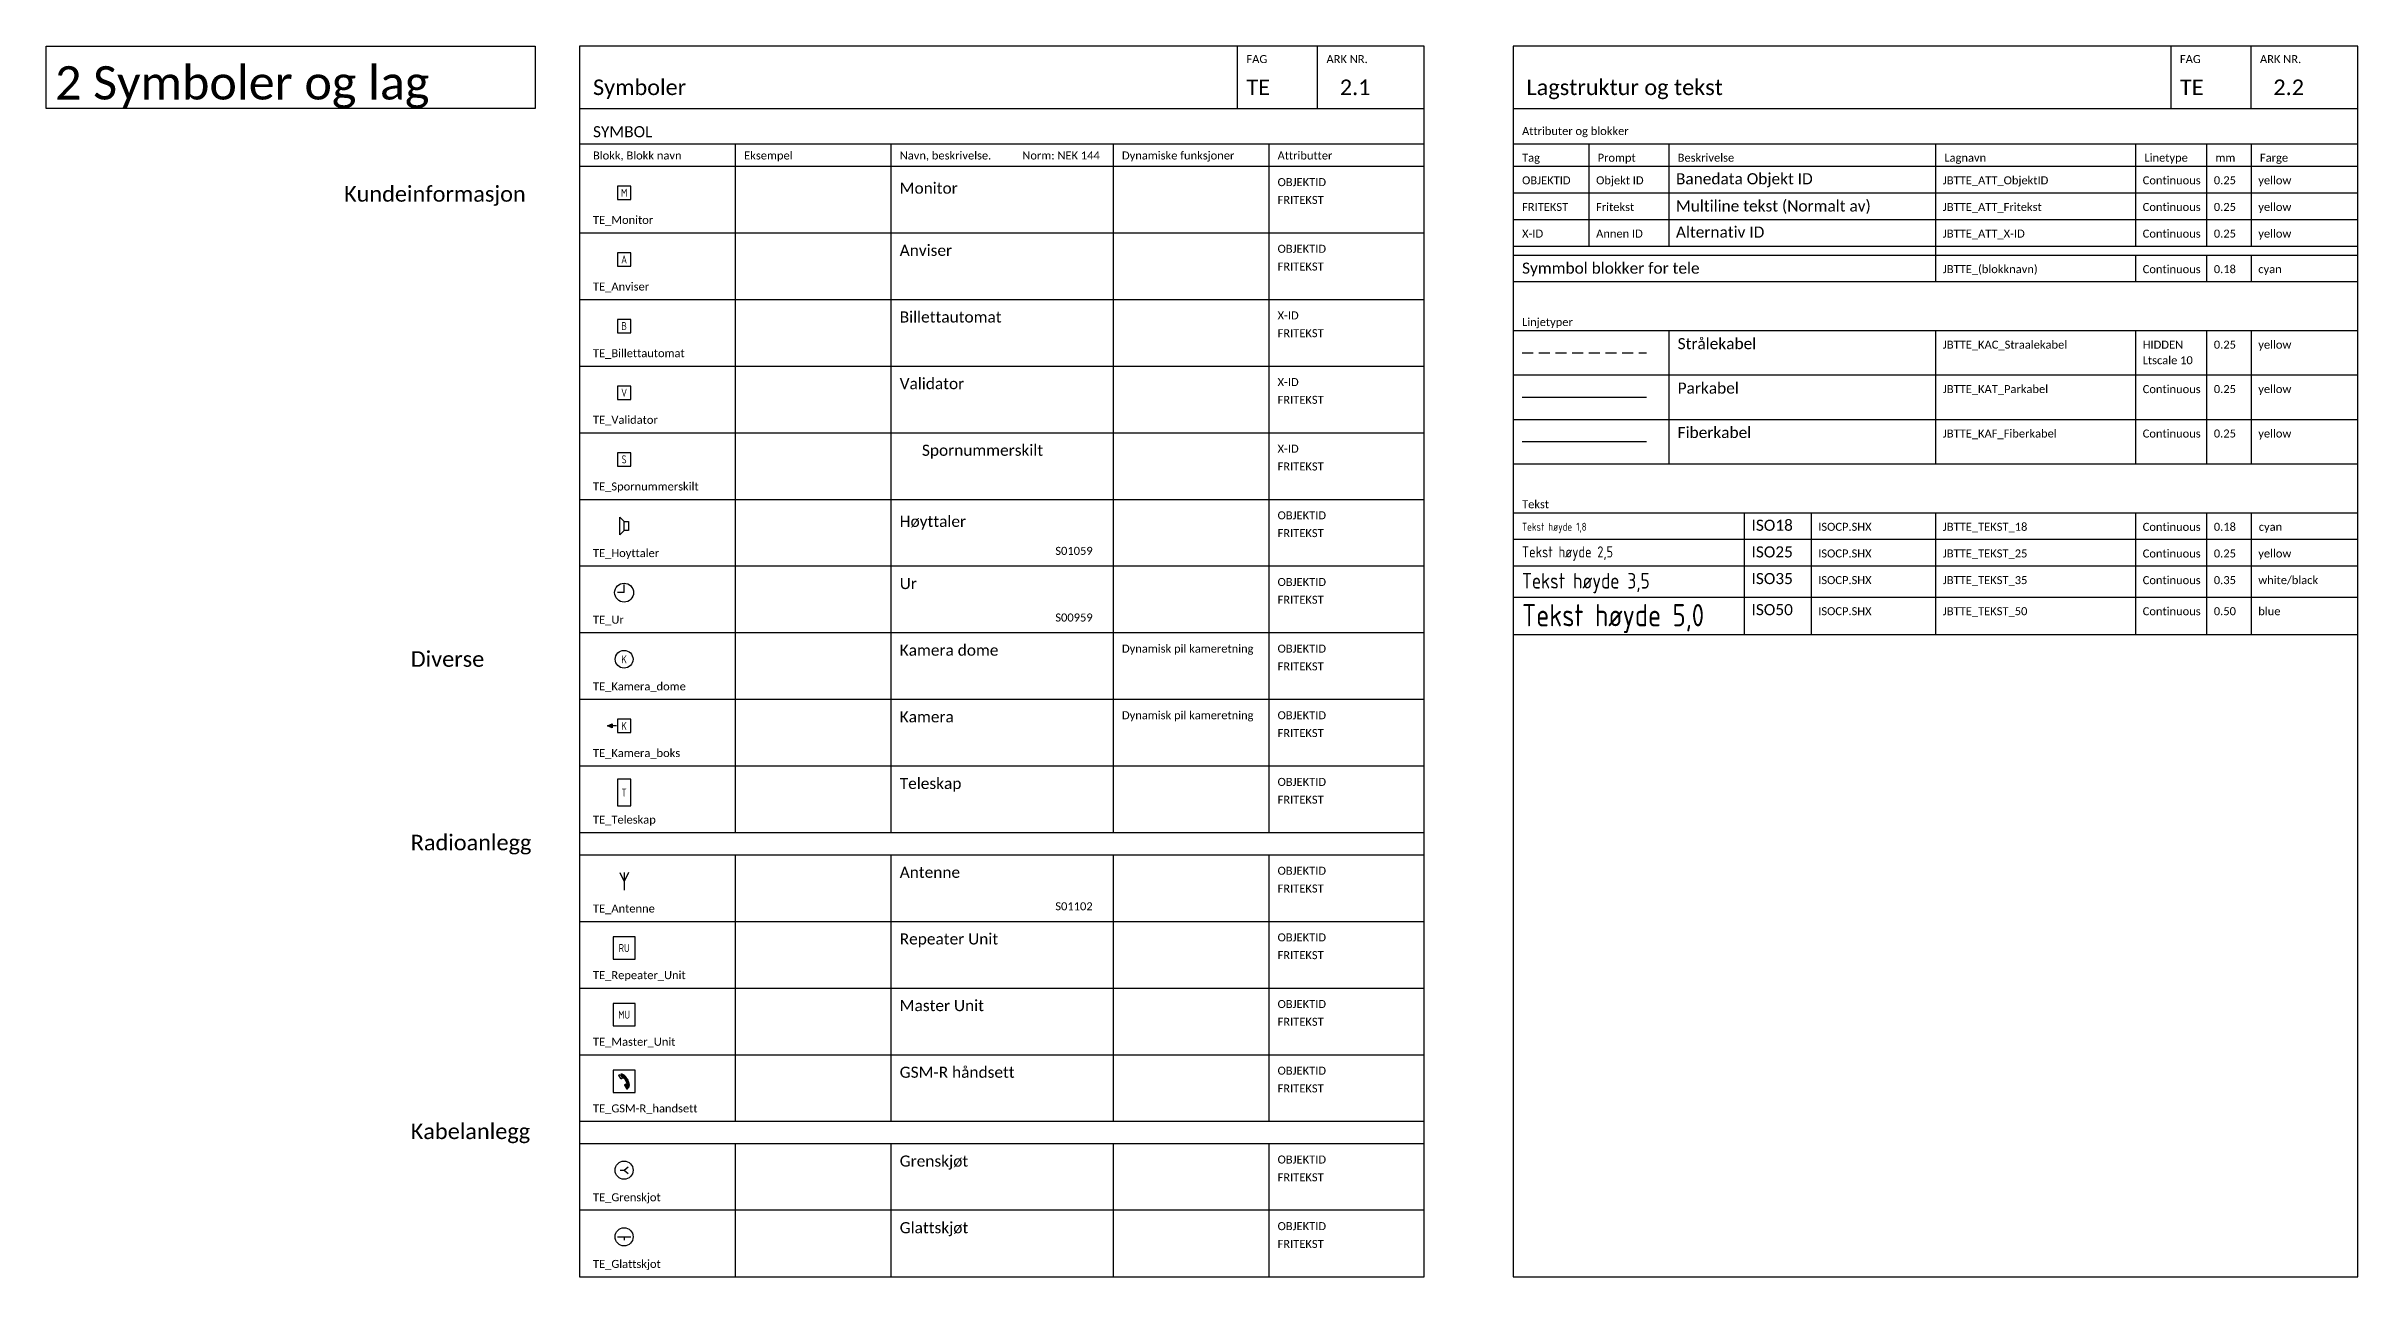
# Model space of a CAD drawing. Header units: metres. Extents: x -120 to 400, y -1213 to 277.
# Drawn here: x -120 to 400, y -307 to -30 of the extents above; entities that cross this region are included whole.
import ezdxf
from ezdxf.enums import TextEntityAlignment as Align

# ---------------------------------------------------------------- set-up
doc = ezdxf.new("R2010")
doc.units = ezdxf.units.M
doc.linetypes.add('HIDDEN', pattern=[0.375, 0.25, -0.125])
for name, color, linetype in [('JBTTE_Antenne', 4, 'Continuous'), ('JBTTE_Anviser', 4, 'Continuous'), ('JBTTE_ATT_Fritekst', 4, 'Continuous'), ('JBTTE_ATT_ObjektID', 4, 'Continuous'), ('JBTTE_ATT_X-ID', 4, 'Continuous'), ('JBTTE_Billettautomat', 4, 'Continuous'), ('JBTTE_Glattskjot', 4, 'Continuous'), ('JBTTE_Grenskjot', 4, 'Continuous'), ('JBTTE_GSM-R handsett', 4, 'Continuous'), ('JBTTE_Hoyttaler', 4, 'Continuous'), ('JBTTE_KAC_Straalekabel', 2, 'HIDDEN'), ('JBTTE_KAF_Fiberkabel', 2, 'Continuous'), ('JBTTE_Kamera_boks', 4, 'Continuous'), ('JBTTE_Kamera_dome', 4, 'Continuous'), ('JBTTE_KAT_Parkabel', 2, 'Continuous'), ('JBTTE_Master unit', 4, 'Continuous'), ('JBTTE_Monitor', 4, 'Continuous'), ('JBTTE_Repeater unit', 4, 'Continuous'), ('JBTTE_Spornummerskilt', 4, 'Continuous'), ('JBTTE_TEKST_18', 4, 'Continuous'), ('JBTTE_TEKST_25', 2, 'Continuous'), ('JBTTE_TEKST_35', 7, 'Continuous'), ('JBTTE_TEKST_50', 5, 'Continuous'), ('JBTTE_Teleskap', 4, 'Continuous'), ('JBTTE_Ur', 4, 'Continuous'), ('JBTTE_Validator', 4, 'Continuous'), ('RAMME', 5, 'Continuous'), ('RAMME SYMBOLER', 4, 'Continuous'), ('RAMME TEKST', 7, 'Continuous')]:
    doc.layers.add(name, color=color, linetype=linetype)
doc.styles.add('Calibri', font='calibri.ttf')
doc.styles.add('ISO18', font='isocp.shx', dxfattribs={"width": 0.9, "height": 1.8})
doc.styles.add('ISO25', font='isocp.shx', dxfattribs={"width": 0.9, "height": 2.5})
doc.styles.add('ISO35', font='isocp.shx', dxfattribs={"width": 0.9, "height": 3.5})
doc.styles.add('ISO50', font='isocp.shx', dxfattribs={"width": 0.9, "height": 5})

# ---------------------------------------------------------------- blocks, each defined once
blk = doc.blocks.new('TE_Monitor')
blk.add_lwpolyline([(0, 1.5), (-3, 1.5), (-3, -1.5), (0, -1.5)], close=True)
at = {"style": 'ISO18', "width": 0.9}
blk.add_text('M', height=1.8, dxfattribs=at).set_placement((-1.5, 0), align=Align.MIDDLE_CENTER)
at = {"layer": 'JBTTE_ATT_Fritekst', "style": 'ISO18', "width": 0.9}
blk.add_attdef('FRITEKST', text='', height=1.8, dxfattribs=at).set_placement((1, -2), align=Align.TOP_LEFT)
at = {"layer": 'JBTTE_ATT_ObjektID', "style": 'ISO18', "width": 0.9}
blk.add_attdef('OBJEKTID', (1, -0.9), '', height=1.8, dxfattribs=at)
blk = doc.blocks.new('TE_Anviser')
blk.add_lwpolyline([(0, 1.5), (-3, 1.5), (-3, -1.5), (0, -1.5)], close=True)
at = {"style": 'ISO18', "width": 0.9}
blk.add_text('A', height=1.8, dxfattribs=at).set_placement((-1.5, 0), align=Align.MIDDLE_CENTER)
at = {"layer": 'JBTTE_ATT_Fritekst', "style": 'ISO18', "width": 0.9}
blk.add_attdef('FRITEKST', text='', height=1.8, dxfattribs=at).set_placement((1, -2), align=Align.TOP_LEFT)
at = {"layer": 'JBTTE_ATT_ObjektID', "style": 'ISO18', "width": 0.9}
blk.add_attdef('OBJEKTID', (1, -0.9), '', height=1.8, dxfattribs=at)
blk = doc.blocks.new('TE_Billettautomat')
blk.add_lwpolyline([(0, 1.5), (-3, 1.5), (-3, -1.5), (0, -1.5)], close=True)
at = {"style": 'ISO18', "width": 0.9}
blk.add_text('B', height=1.8, dxfattribs=at).set_placement((-1.5, 0), align=Align.MIDDLE_CENTER)
at = {"layer": 'JBTTE_ATT_Fritekst', "style": 'ISO18', "width": 0.9}
blk.add_attdef('FRITEKST', text='', height=1.8, dxfattribs=at).set_placement((1, -2), align=Align.TOP_LEFT)
at = {"layer": 'JBTTE_ATT_X-ID', "style": 'ISO18', "width": 0.9}
blk.add_attdef('X-ID', (1, -0.9), '', height=1.8, dxfattribs=at)
blk = doc.blocks.new('TE_Validator')
blk.add_lwpolyline([(0, 1.5), (-3, 1.5), (-3, -1.5), (0, -1.5)], close=True)
at = {"style": 'ISO18', "width": 0.9}
blk.add_text('V', height=1.8, dxfattribs=at).set_placement((-1.5, 0), align=Align.MIDDLE_CENTER)
at = {"layer": 'JBTTE_ATT_ObjektID', "style": 'ISO18', "width": 0.9}
blk.add_attdef('X-ID', (1, -0.9), '', height=1.8, dxfattribs=at)
at = {"layer": 'JBTTE_ATT_X-ID', "style": 'ISO18', "width": 0.9}
blk.add_attdef('FRITEKST', text='', height=1.8, dxfattribs=at).set_placement((1, -2), align=Align.TOP_LEFT)
blk = doc.blocks.new('TE_Spornummerskilt')
blk.add_lwpolyline([(0, 1.5), (-3, 1.5), (-3, -1.5), (0, -1.5)], close=True)
at = {"style": 'ISO18', "width": 0.9}
blk.add_text('S', height=1.8, dxfattribs=at).set_placement((-1.5, 0), align=Align.MIDDLE_CENTER)
at = {"layer": 'JBTTE_ATT_Fritekst', "style": 'ISO18', "width": 0.9}
blk.add_attdef('FRITEKST', text='', height=1.8, dxfattribs=at).set_placement((1, -2), align=Align.TOP_LEFT)
at = {"layer": 'JBTTE_ATT_ObjektID', "style": 'ISO18', "width": 0.9}
blk.add_attdef('X-ID', (1, -0.9), '', height=1.8, dxfattribs=at)
blk = doc.blocks.new('TE_Ur')
for q in [(-3.625, 0), (-2.125, 1.8)]:
    blk.add_line((-2.125, 0), q)
blk.add_circle((-2.125, 0), 2.125)
at = {"layer": 'JBTTE_ATT_Fritekst', "style": 'ISO18', "width": 0.9}
blk.add_attdef('FRITEKST', text='', height=1.8, dxfattribs=at).set_placement((1, -2), align=Align.TOP_LEFT)
at = {"layer": 'JBTTE_ATT_ObjektID', "style": 'ISO18', "width": 0.9}
blk.add_attdef('OBJEKTID', (1, -0.9), '', height=1.8, dxfattribs=at)
blk = doc.blocks.new('*U20')
blk.add_circle((-2, 0), 2)
at = {"style": 'ISO18', "width": 0.9}
blk.add_text('K', height=1.8, dxfattribs=at).set_placement((-2, 0), align=Align.MIDDLE_CENTER)
at = {"layer": 'JBTTE_ATT_Fritekst', "style": 'ISO18', "width": 0.9}
blk.add_attdef('FRITEKST', text='', height=1.8, dxfattribs=at).set_placement((1, -2), align=Align.TOP_LEFT)
at = {"layer": 'JBTTE_ATT_ObjektID', "style": 'ISO18', "width": 0.9}
blk.add_attdef('OBJEKTID', (1, -0.9), '', height=1.8, dxfattribs=at)
blk = doc.blocks.new('*U19')
h = blk.add_hatch(color=256)
h.dxf.hatch_style = 1
h.paths.add_polyline_path([(-4.22, 0.45), (-4.22, -0.45), (-5.22, 0)])
blk.add_line((-3.22, 0), (-4.22, 0))
for points in [[(-4.22, 0.45), (-4.22, -0.45), (-5.22, 0)], [(0, 1.5), (-3, 1.5), (-3, -1.5), (0, -1.5)]]:
    blk.add_lwpolyline(points, close=True)
at = {"style": 'ISO18', "width": 0.9}
blk.add_text('K', height=1.8, dxfattribs=at).set_placement((-1.5, 0), align=Align.MIDDLE_CENTER)
at = {"layer": 'JBTTE_ATT_Fritekst', "style": 'ISO18', "width": 0.9}
blk.add_attdef('FRITEKST', text='', height=1.8, dxfattribs=at).set_placement((1, -2), align=Align.TOP_LEFT)
at = {"layer": 'JBTTE_ATT_ObjektID', "style": 'ISO18', "width": 0.9}
blk.add_attdef('OBJEKTID', (1, -0.9), '', height=1.8, dxfattribs=at)
blk = doc.blocks.new('TE_Teleskap')
blk.add_lwpolyline([(0, 3), (-3, 3), (-3, -3), (0, -3)], close=True)
at = {"style": 'ISO18', "width": 0.9}
blk.add_text('T', height=1.8, dxfattribs=at).set_placement((-1.5, 0), align=Align.MIDDLE_CENTER)
at = {"layer": 'JBTTE_ATT_Fritekst', "style": 'ISO18', "width": 0.9}
blk.add_attdef('FRITEKST', text='', height=1.8, dxfattribs=at).set_placement((1, -2), align=Align.TOP_LEFT)
at = {"layer": 'JBTTE_ATT_ObjektID', "style": 'ISO18', "width": 0.9}
blk.add_attdef('OBJEKTID', (1, -0.9), '', height=1.8, dxfattribs=at)
blk = doc.blocks.new('TE_Antenne')
for p, q in [((-1, 2), (0, 0)), ((0, 2), (0, -2)), ((1, 2), (0, 0))]:
    blk.add_line(p, q)
at = {"layer": 'JBTTE_ATT_Fritekst', "style": 'ISO18', "width": 0.9}
blk.add_attdef('FRITEKST', text='', height=1.8, dxfattribs=at).set_placement((1, -2), align=Align.TOP_LEFT)
at = {"layer": 'JBTTE_ATT_ObjektID', "style": 'ISO18', "width": 0.9}
blk.add_attdef('OBJEKTID', (1, -0.9), '', height=1.8, dxfattribs=at)
blk = doc.blocks.new('TE_Repeater_Unit')
blk.add_lwpolyline([(-5, -2.5), (0, -2.5), (0, 2.5), (-5, 2.5)], close=True)
at = {"style": 'ISO18', "width": 0.9}
blk.add_text('RU', height=1.8, dxfattribs=at).set_placement((-2.5, 0), align=Align.MIDDLE_CENTER)
at = {"layer": 'JBTTE_ATT_Fritekst', "style": 'ISO18', "width": 0.9}
blk.add_attdef('FRITEKST', text='', height=1.8, dxfattribs=at).set_placement((1, -2), align=Align.TOP_LEFT)
at = {"layer": 'JBTTE_ATT_ObjektID', "style": 'ISO18', "width": 0.9}
blk.add_attdef('OBJEKTID', (1, -0.9), '', height=1.8, dxfattribs=at)
blk = doc.blocks.new('TE_Master_unit')
blk.add_lwpolyline([(-5, -2.5), (0, -2.5), (0, 2.5), (-5, 2.5)], close=True)
at = {"style": 'ISO18', "width": 0.9}
blk.add_text('MU', height=1.8, dxfattribs=at).set_placement((-2.5, 0), align=Align.MIDDLE_CENTER)
at = {"layer": 'JBTTE_ATT_Fritekst', "style": 'ISO18', "width": 0.9}
blk.add_attdef('FRITEKST', text='', height=1.8, dxfattribs=at).set_placement((1, -2), align=Align.TOP_LEFT)
at = {"layer": 'JBTTE_ATT_ObjektID', "style": 'ISO18', "width": 0.9}
blk.add_attdef('OBJEKTID', (1, -0.9), '', height=1.8, dxfattribs=at)
blk = doc.blocks.new('TE_Hoyttaler')
blk.add_line((-1, -1), (-1, 1))
blk.add_lwpolyline([(-2, 2), (-1, 1), (0, 1), (0, -1), (-1, -1), (-2, -2)], close=True)
at = {"layer": 'JBTTE_ATT_Fritekst', "style": 'ISO18', "width": 0.9}
blk.add_attdef('FRITEKST', text='', height=1.8, dxfattribs=at).set_placement((1, -2), align=Align.TOP_LEFT)
at = {"layer": 'JBTTE_ATT_ObjektID', "style": 'ISO18', "width": 0.9}
blk.add_attdef('OBJEKTID', (1, -0.9), '', height=1.8, dxfattribs=at)
blk = doc.blocks.new('TE_GSM-R_handsett')
h = blk.add_hatch(color=4)
h.dxf.hatch_style = 1
edge = h.paths.add_edge_path()
edge.add_arc((-4.55, -1.17), 2.74, 15.0193, 29.7935, ccw=False)
edge.add_arc((-2.07, -0.5), 0.166, -52.0199, 12.2583, ccw=False)
edge.add_line((-1.96, -0.63), (-1.5, -1.43))
edge.add_arc((-1.67, -1.22), 0.27, 307.9017, 311.7303)
edge.add_arc((-2.01, -0.99), 0.684, 320.2987, 344.1616)
edge.add_arc((-2.7, -0.81), 1.39, 344.7838, 372.9246)
edge.add_arc((-4.81, -1.34), 3.57, 13.6544, 30.0457)
edge.add_arc((-4.82, -1.33), 3.57, 29.9543, 46.3456)
edge.add_arc((-3.3, 0.23), 1.39, 47.0754, 75.2162)
edge.add_arc((-3.11, 0.91), 0.684, 75.8384, 99.7013)
edge.add_arc((-3.14, 1.33), 0.27, 108.2697, 112.0983)
edge.add_line((-3.24, 1.58), (-2.78, 0.78))
edge.add_arc((-2.71, 0.62), 0.166, 47.7417, 112.0199, ccw=False)
edge.add_arc((-4.54, -1.19), 2.74, 30.2065, 44.9807, ccw=False)
blk.add_lwpolyline([(-5, -2.5), (0, -2.5), (0, 2.5), (-5, 2.5)], close=True)
at = {"color": 4}
for points in [[(-3.26, 0.6), (-3.64, 1.26, -0.439687), (-3.6, 1.43), (-3.36, 1.56), (-2.86, 0.69), (-3.09, 0.55, -0.439687)], [(-2.17, 0.19, -0.064554), (-1.9, -0.46, -0.28806), (-1.96, -0.63), (-1.5, -1.43, 0.016707), (-1.49, -1.42, 0.104499), (-1.35, -1.17, 0.123408), (-1.34, -0.49, 0.071643), (-1.72, 0.45, 0.071643), (-2.35, 1.25, 0.123408), (-2.94, 1.58, 0.104499), (-3.22, 1.59, 0.016707), (-3.24, 1.58), (-2.78, 0.78, -0.28806), (-2.6, 0.75, -0.064554)], [(-2.36, -0.96), (-1.98, -1.62, 0.439687), (-1.81, -1.66), (-1.58, -1.53), (-2.08, -0.65), (-2.32, -0.79, 0.439687)]]:
    blk.add_lwpolyline(points, format="xyb", close=True, dxfattribs=at)
at = {"layer": 'JBTTE_ATT_Fritekst', "style": 'ISO18', "width": 0.9}
blk.add_attdef('FRITEKST', text='', height=1.8, dxfattribs=at).set_placement((1, -2), align=Align.TOP_LEFT)
at = {"layer": 'JBTTE_ATT_X-ID', "style": 'ISO18', "width": 0.9}
blk.add_attdef('OBJEKTID', (1, -0.9), '', height=1.8, dxfattribs=at)
blk = doc.blocks.new('TE_Grenskjot')
for p, q in [((-2.96, 0), (-2.04, 0)), ((-2.04, 0), (-1.12, 0.76)), ((-2.04, 0), (-1.12, -0.76))]:
    blk.add_line(p, q)
blk.add_circle((-2.04, 0), 2.04)
at = {"layer": 'JBTTE_ATT_Fritekst', "style": 'ISO18', "width": 0.9}
blk.add_attdef('FRITEKST', text='', height=1.8, dxfattribs=at).set_placement((1, -2), align=Align.TOP_LEFT)
at = {"layer": 'JBTTE_ATT_ObjektID', "style": 'ISO18', "width": 0.9}
blk.add_attdef('OBJEKTID', (1, -0.9), '', height=1.8, dxfattribs=at)
blk = doc.blocks.new('TE_Glattskjot')
for p, q in [((-3.5412, 0), (-0.5412, 0)), ((-2.0412, 0), (-2.0412, -0.75))]:
    blk.add_line(p, q)
blk.add_circle((-2.0412, 0), 2.0412)
at = {"layer": 'JBTTE_ATT_Fritekst', "style": 'ISO18', "width": 0.9}
blk.add_attdef('FRITEKST', text='', height=1.8, dxfattribs=at).set_placement((1, -2), align=Align.TOP_LEFT)
at = {"layer": 'JBTTE_ATT_ObjektID', "style": 'ISO18', "width": 0.9}
blk.add_attdef('OBJEKTID', (1, -0.9), '', height=1.8, dxfattribs=at)

msp = doc.modelspace()

# ---------------------------------------------------------------- linework, layer by layer
msp.add_line((0, -55), (0, -55))
at = {"layer": 'JBTTE_KAC_Straalekabel', "ltscale": 10}
msp.add_line((212, -99), (240, -99), dxfattribs=at)
at = {"layer": 'JBTTE_KAF_Fiberkabel', "ltscale": 10}
msp.add_line((212, -119), (240, -119), dxfattribs=at)
at = {"layer": 'JBTTE_KAT_Parkabel', "ltscale": 10}
msp.add_line((212, -109), (240, -109), dxfattribs=at)
at = {"layer": 'RAMME'}
for p, q in [((0, -44), (190, -44)), ((210, -44), (400, -44))]:
    msp.add_line(p, q, dxfattribs=at)
at = {"layer": 'RAMME', "color": 4}
msp.add_line((227, -55), (227, -75), dxfattribs=at)
at = {"layer": 'RAMME'}
for points in [[(-120, -30), (-10, -30), (-10, -44), (-120, -44)], [(0, -307), (190, -307), (190, -30), (0, -30)], [(210, -307), (400, -307), (400, -30), (210, -30)]]:
    msp.add_lwpolyline(points, close=True, dxfattribs=at)
at = {"layer": 'RAMME SYMBOLER'}
for p, q in [((148, -44), (148, -30)), ((166, -44), (166, -30)), ((358, -44), (358, -30)), ((376, -44), (376, -30)), ((0, -52), (190, -52)), ((0, -57), (190, -57)), ((35, -52), (35, -207)), ((70, -52), (70, -207)), ((120, -52), (120, -207)), ((155, -52), (155, -207)), ((210, -52), (400, -52)), ((210, -57), (400, -57)), ((227, -52), (227, -75)), ((245, -52), (245, -75)), ((305, -52), (305, -75)), ((305, -52), (305, -81)), ((350, -52), (350, -75)), ((366, -52), (366, -75)), ((376, -52), (376, -75)), ((210, -63), (400, -63)), ((0, -72), (190, -72)), ((210, -69), (400, -69)), ((210, -75), (400, -75)), ((210, -77), (400, -77)), ((305, -77), (305, -83)), ((350, -77), (350, -83)), ((366, -77), (366, -83)), ((376, -77), (376, -83)), ((210, -83), (400, -83)), ((0, -87), (190, -87)), ((210, -94), (400, -94)), ((245, -94), (245, -124)), ((305, -94), (305, -124)), ((350, -94), (350, -124)), ((366, -94), (366, -124)), ((376, -94), (376, -124)), ((0, -102), (190, -102)), ((210, -104), (400, -104)), ((210, -114), (400, -114)), ((0, -117), (190, -117)), ((210, -124), (400, -124)), ((0, -132), (190, -132)), ((210, -135), (400, -135)), ((262, -135), (262, -162.5)), ((277, -135), (277, -162.5)), ((305, -135), (305, -162.5)), ((350, -135), (350, -162.5)), ((366, -135), (366, -162.5)), ((376, -135), (376, -162.5)), ((210, -141), (400, -141)), ((0, -147), (190, -147)), ((210, -147), (400, -147)), ((210, -154), (400, -154)), ((0, -162), (190, -162)), ((400, -162.5), (210, -162.5)), ((0, -177), (190, -177)), ((0, -192), (190, -192)), ((0, -207), (190, -207)), ((0, -212), (190, -212)), ((35, -212), (35, -272)), ((70, -212), (70, -272)), ((120, -212), (120, -272)), ((155, -212), (155, -272)), ((0, -227), (190, -227)), ((0, -242), (190, -242)), ((0, -257), (190, -257)), ((0, -272), (190, -272)), ((0, -277), (190, -277)), ((35, -277), (35, -307)), ((70, -277), (70, -307)), ((120, -277), (120, -307)), ((155, -277), (155, -307)), ((190, -292), (0, -292))]:
    msp.add_line(p, q, dxfattribs=at)

# ---------------------------------------------------------------- block references
at = {"layer": 'JBTTE_Antenne'}
msp.add_blockref('TE_Antenne', (10, -218), dxfattribs=at)
at = {"layer": 'JBTTE_Anviser'}
msp.add_blockref('TE_Anviser', (11.5, -78), dxfattribs=at)
at = {"layer": 'JBTTE_Billettautomat'}
msp.add_blockref('TE_Billettautomat', (11.5, -93), dxfattribs=at)
at = {"layer": 'JBTTE_Glattskjot'}
msp.add_blockref('TE_Glattskjot', (12.04, -298), dxfattribs=at)
at = {"layer": 'JBTTE_Grenskjot'}
msp.add_blockref('TE_Grenskjot', (12.04, -283), dxfattribs=at)
at = {"layer": 'JBTTE_GSM-R handsett'}
msp.add_blockref('TE_GSM-R_handsett', (12.5, -263), dxfattribs=at)
at = {"layer": 'JBTTE_Hoyttaler'}
msp.add_blockref('TE_Hoyttaler', (11, -138), dxfattribs=at)
at = {"layer": 'JBTTE_Kamera_boks'}
msp.add_blockref('*U19', (11.5, -183), dxfattribs=at)
at = {"layer": 'JBTTE_Kamera_dome'}
msp.add_blockref('*U20', (12, -168), dxfattribs=at)
at = {"layer": 'JBTTE_Master unit'}
msp.add_blockref('TE_Master_unit', (12.5, -248), dxfattribs=at)
at = {"layer": 'JBTTE_Monitor'}
msp.add_blockref('TE_Monitor', (11.5, -63), dxfattribs=at)
at = {"layer": 'JBTTE_Repeater unit'}
msp.add_blockref('TE_Repeater_Unit', (12.5, -233), dxfattribs=at)
at = {"layer": 'JBTTE_Spornummerskilt'}
msp.add_blockref('TE_Spornummerskilt', (11.5, -123), dxfattribs=at)
at = {"layer": 'JBTTE_Teleskap'}
msp.add_blockref('TE_Teleskap', (11.5, -198), dxfattribs=at)
at = {"layer": 'JBTTE_Ur'}
msp.add_blockref('TE_Ur', (12.12, -153), dxfattribs=at)
at = {"layer": 'JBTTE_Validator'}
msp.add_blockref('TE_Validator', (11.5, -108), dxfattribs=at)

# ---------------------------------------------------------------- texts
at = {"layer": 'JBTTE_TEKST_18', "insert": (212, -137.28), "char_height": 1.8, "width": 14.6651, "attachment_point": 1, "style": 'ISO18'}
msp.add_mtext('Tekst høyde 1,8', dxfattribs=at)
at = {"layer": 'JBTTE_TEKST_25', "insert": (212, -142.58), "char_height": 2.5, "width": 50, "attachment_point": 1, "style": 'ISO25'}
msp.add_mtext('Tekst høyde 2,5', dxfattribs=at)
at = {"layer": 'JBTTE_TEKST_35', "insert": (212, -148.58), "char_height": 3.5, "width": 32.5287, "attachment_point": 1, "style": 'ISO35'}
msp.add_mtext('Tekst høyde 3,5', dxfattribs=at)
at = {"layer": 'JBTTE_TEKST_50', "insert": (212, -155.58), "char_height": 5, "width": 50, "attachment_point": 1, "style": 'ISO50'}
msp.add_mtext('Tekst høyde 5,0', dxfattribs=at)
at = {"layer": 'RAMME TEKST', "style": 'Calibri'}
msp.add_text('2 Symboler og lag', height=7.5, dxfattribs=at).set_placement((-118, -42))
at = {"layer": 'RAMME TEKST', "linetype": 'ByBlock', "style": 'Calibri'}
for s, height, p in [('FAG', 1.8, (150, -33.8)), ('ARK NR.', 1.8, (168, -33.8)), ('FAG', 1.8, (360, -33.8)), ('ARK NR.', 1.8, (378, -33.8)), ('Symboler', 3.5, (3, -41)), ('TE', 3.5, (150, -41)), ('2.1', 3.5, (171, -41)), ('Lagstruktur og tekst ', 3.5, (213, -41)), ('TE', 3.5, (360, -41)), ('2.2', 3.5, (381, -41)), ('SYMBOL', 2.5, (3, -50.5)), ('Attributer og blokker ', 1.8, (212, -50)), ('Blokk, Blokk navn', 1.8, (3, -55.5)), ('Eksempel', 1.8, (37, -55.5)), ('Navn, beskrivelse.           Norm: NEK 144', 1.8, (72, -55.5)), ('Dynamiske funksjoner', 1.8, (122, -55.5)), ('Attributter', 1.8, (157, -55.5)), ('Tag', 1.8, (212, -56)), ('Prompt', 1.8, (229, -56)), ('Beskrivelse', 1.8, (247, -56)), ('Lagnavn', 1.8, (307, -56)), ('Linetype', 1.8, (352, -56)), ('mm', 1.8, (367.98, -56)), ('Farge', 1.8, (378, -56)), ('Kundeinformasjon ', 3.5, (-53, -65)), ('Monitor', 2.5, (72, -63.2)), ('OBJEKTID', 1.8, (157, -61.5)), ('OBJEKTID', 1.8, (212, -61.09)), ('Objekt ID', 1.8, (228.66, -61.09)), ('Banedata Objekt ID', 2.5, (246.62, -61.09)), ('JBTTE_ATT_ObjektID', 1.8, (306.66, -61.09)), ('Continuous', 1.8, (351.62, -61.09)), ('0.25', 1.8, (367.62, -61.08)), ('yellow', 1.8, (377.62, -61.08)), ('FRITEKST', 1.8, (157, -65.5)), ('FRITEKST', 1.8, (212, -67.09)), ('Fritekst', 1.8, (228.66, -67.09)), ('Multiline tekst (Normalt av)', 2.5, (246.62, -67.21)), ('JBTTE_ATT_Fritekst', 1.8, (306.66, -67.09)), ('Continuous', 1.8, (351.62, -67.09)), ('0.25', 1.8, (367.62, -67.08)), ('yellow', 1.8, (377.62, -67.08)), ('TE_Monitor', 1.8, (3, -70)), ('X-ID', 1.8, (212, -73.08)), ('Annen ID', 1.8, (228.66, -73.08)), ('Alternativ ID', 2.5, (246.62, -73.09)), ('JBTTE_ATT_X-ID', 1.8, (306.66, -73.08)), ('Continuous', 1.8, (351.62, -73.09)), ('0.25', 1.8, (367.62, -73.08)), ('yellow', 1.8, (377.62, -73.08)), ('Anviser', 2.5, (72, -77.2)), ('OBJEKTID', 1.8, (157, -76.5)), ('TE_Anviser', 1.8, (3, -85)), ('FRITEKST', 1.8, (157, -80.5)), ('Symmbol blokker for tele ', 2.5, (212, -81.21)), ('JBTTE_(blokknavn)', 1.8, (306.66, -81.08)), ('Continuous', 1.8, (351.62, -81.09)), ('0.18', 1.8, (367.62, -81.08)), ('cyan', 1.8, (377.62, -81.08)), ('Billettautomat', 2.5, (72, -92.2)), ('X-ID', 1.8, (157, -91.5)), ('Linjetyper', 1.8, (212, -93)), ('TE_Billettautomat', 1.8, (3, -100)), ('FRITEKST', 1.8, (157, -95.5)), ('Strålekabel', 2.5, (247, -98.2)), ('JBTTE_KAC_Straalekabel', 1.8, (306.66, -98.08)), ('HIDDEN', 1.8, (351.62, -98.09)), ('0.25', 1.8, (367.62, -98.08)), ('yellow', 1.8, (377.62, -98.08)), ('Ltscale 10', 1.8, (351.62, -101.59)), ('Validator', 2.5, (72, -107.2)), ('X-ID', 1.8, (157, -106.5)), ('FRITEKST', 1.8, (157, -110.5)), ('Parkabel', 2.5, (247, -108.2)), ('JBTTE_KAT_Parkabel', 1.8, (306.66, -108.08)), ('Continuous', 1.8, (351.62, -108.09)), ('0.25', 1.8, (367.62, -108.08)), ('yellow', 1.8, (377.62, -108.08)), ('TE_Validator', 1.8, (3, -115)), ('Spornummerskilt', 2.5, (77, -122.2)), ('Fiberkabel', 2.5, (247, -118.2)), ('JBTTE_KAF_Fiberkabel', 1.8, (306.66, -118.08)), ('Continuous', 1.8, (351.62, -118.09)), ('0.25', 1.8, (367.62, -118.08)), ('yellow', 1.8, (377.62, -118.08)), ('X-ID', 1.8, (157, -121.5)), ('FRITEKST', 1.8, (157, -125.5)), ('TE_Spornummerskilt', 1.8, (3, -130)), ('OBJEKTID', 1.8, (157, -136.5)), ('Tekst', 1.8, (212, -134)), ('Høyttaler', 2.5, (72, -138.2)), ('FRITEKST', 1.8, (157, -140.5)), ('ISO18', 2.5, (263.62, -139.08)), ('ISOCP.SHX', 1.8, (278.62, -139.08)), ('JBTTE_TEKST_18', 1.8, (306.66, -139.08)), ('Continuous', 1.8, (351.62, -139.09)), ('0.18', 1.8, (367.62, -139.08)), ('cyan', 1.8, (377.72, -139.08)), ('TE_Hoyttaler', 1.8, (3, -145)), ('S01059', 1.8, (107, -144.5)), ('ISO25', 2.5, (263.62, -145.08)), ('ISOCP.SHX', 1.8, (278.62, -145.08)), ('JBTTE_TEKST_25', 1.8, (306.66, -145.08)), ('Continuous', 1.8, (351.62, -145.09)), ('0.25', 1.8, (367.62, -145.08)), ('yellow', 1.8, (377.62, -145.08)), ('Ur', 2.5, (72, -152.2)), ('OBJEKTID', 1.8, (157, -151.5)), ('ISO35', 2.5, (263.62, -151.08)), ('ISOCP.SHX', 1.8, (278.62, -151.08)), ('JBTTE_TEKST_35', 1.8, (306.66, -151.08)), ('Continuous', 1.8, (351.62, -151.09)), ('0.35', 1.8, (367.62, -151.08)), ('white/black', 1.8, (377.62, -151.08)), ('FRITEKST', 1.8, (157, -155.5)), ('ISO50', 2.5, (263.62, -158.08)), ('TE_Ur', 1.8, (3, -160)), ('S00959', 1.8, (107, -159.5)), ('ISOCP.SHX', 1.8, (278.62, -158.08)), ('JBTTE_TEKST_50', 1.8, (306.66, -158.08)), ('Continuous', 1.8, (351.62, -158.09)), ('0.50', 1.8, (367.62, -158.08)), ('blue', 1.8, (377.62, -158.08)), ('Diverse ', 3.5, (-38, -169.7)), ('Kamera dome', 2.5, (72, -167.2)), ('Dynamisk pil kameretning', 1.8, (122, -166.5)), ('OBJEKTID', 1.8, (157, -166.5)), ('FRITEKST', 1.8, (157, -170.5)), ('TE_Kamera_dome', 1.8, (3, -175)), ('Kamera', 2.5, (72, -182.2)), ('Dynamisk pil kameretning', 1.8, (122, -181.5)), ('OBJEKTID', 1.8, (157, -181.5)), ('FRITEKST', 1.8, (157, -185.5)), ('TE_Kamera_boks', 1.8, (3, -190)), ('Teleskap', 2.5, (72, -197.2)), ('OBJEKTID', 1.8, (157, -196.5)), ('FRITEKST', 1.8, (157, -200.5)), ('Radioanlegg ', 3.5, (-38, -211)), ('TE_Teleskap', 1.8, (3, -205)), ('Antenne', 2.5, (72, -217.2)), ('OBJEKTID', 1.8, (157, -216.5)), ('TE_Antenne', 1.8, (3, -225)), ('S01102', 1.8, (107, -224.5)), ('FRITEKST', 1.8, (157, -220.5)), ('Repeater Unit', 2.5, (72, -232.2)), ('OBJEKTID', 1.8, (157, -231.5)), ('FRITEKST', 1.8, (157, -235.5)), ('TE_Repeater_Unit', 1.8, (3, -240)), ('Master Unit', 2.5, (72, -247.2)), ('OBJEKTID', 1.8, (157, -246.5)), ('FRITEKST', 1.8, (157, -250.5)), ('TE_Master_Unit', 1.8, (3, -255)), ('GSM-R håndsett', 2.5, (72, -262.2)), ('OBJEKTID', 1.8, (157, -261.5)), ('FRITEKST', 1.8, (157, -265.5)), ('TE_GSM-R_handsett', 1.8, (3, -270)), ('Kabelanlegg ', 3.5, (-38, -276)), ('Grenskjøt', 2.5, (72, -282.2)), ('OBJEKTID', 1.8, (157, -281.5)), ('FRITEKST', 1.8, (157, -285.5)), ('TE_Grenskjot', 1.8, (3, -290)), ('Glattskjøt', 2.5, (72, -297.2)), ('OBJEKTID', 1.8, (157, -296.5)), ('FRITEKST', 1.8, (157, -300.5)), ('TE_Glattskjot', 1.8, (3, -305))]:
    msp.add_text(s, height=height, dxfattribs=at).set_placement(p)

doc.saveas('drawing.dxf')
